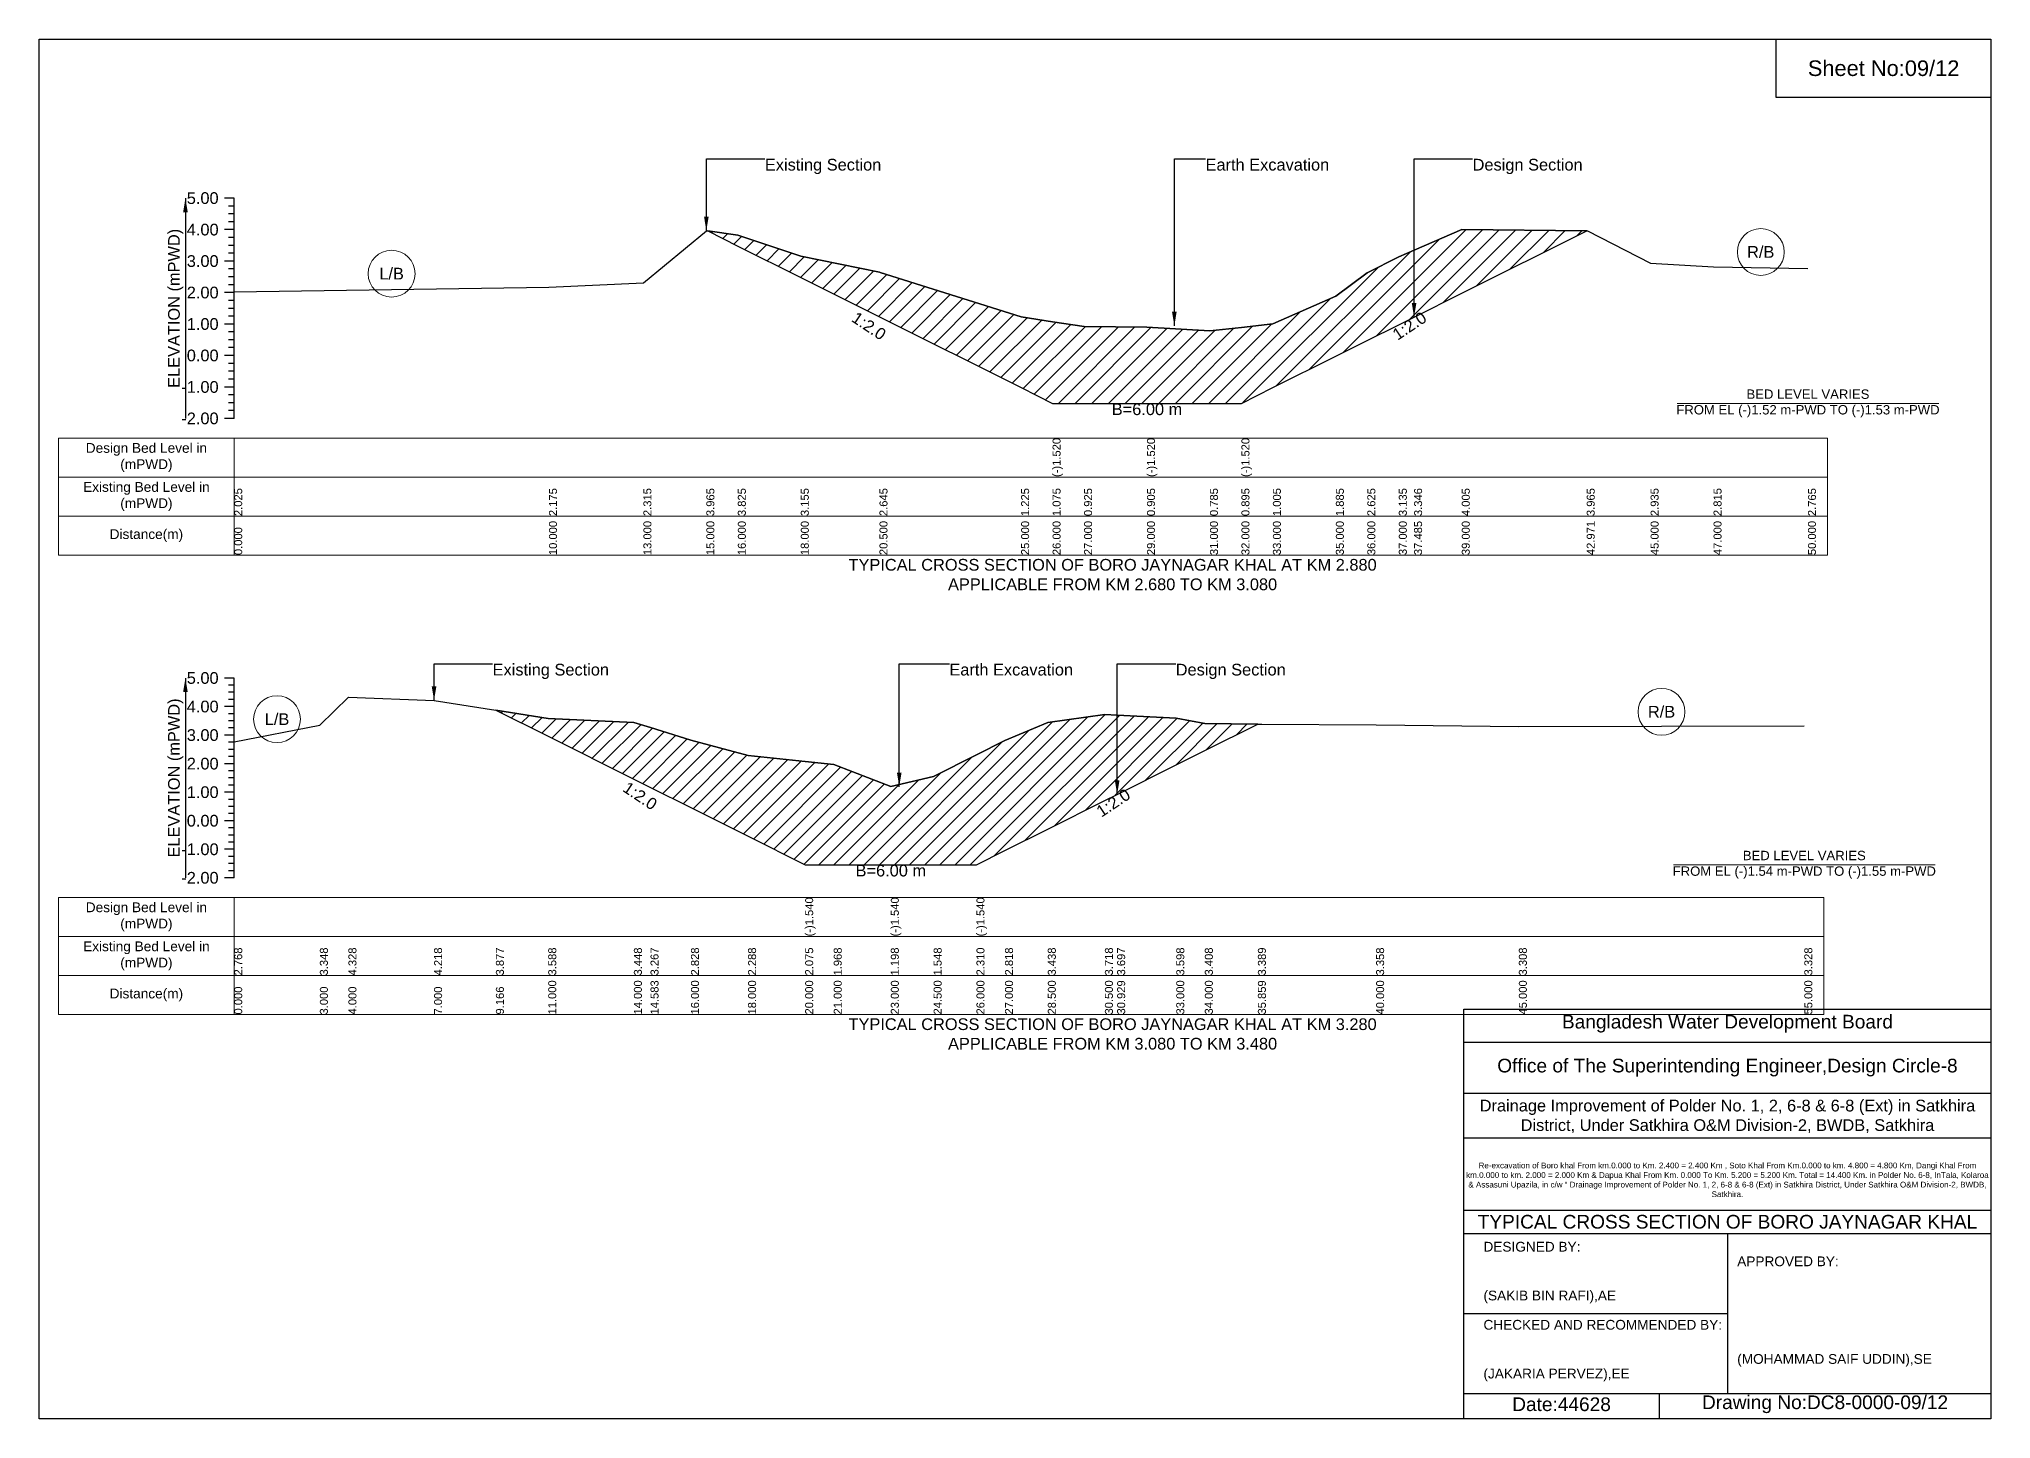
# Model space of a CAD drawing. Header units: inches. Extents: x 91000 to 268000, y -5656 to 20000.
# Drawn here: x 180000 to 188000, y -5656 to 0 of the extents above; entities that cross this region are included whole.
import ezdxf

# ---------------------------------------------------------------- set-up
doc = ezdxf.new("R2010")
doc.units = ezdxf.units.IN
doc.header["$LTSCALE"] = 7
doc.header["$MEASUREMENT"] = 0
for name, color, linetype, lineweight in [('Cross section Data Border', 7, 'Continuous', 9), ('Cross Section Labels', 7, 'Continuous', 9), ('Existing_Bed_Level for Xsection', 7, 'Continuous', 25)]:
    doc.layers.add(name, color=color, linetype=linetype, lineweight=lineweight)
doc.styles.get("Standard").update_dxf_attribs({"font": 'arial.ttf'})
doc.dimstyles.get("Standard").update_dxf_attribs({"dimtxt": 0.18, "dimasz": 0.18, "dimexe": 0.18, "dimexo": 0.0625, "dimgap": 0.09, "dimtad": 0, "dimtih": 1, "dimtoh": 1, "dimdec": 4, "dimzin": 0, "dimdsep": 46, "dimtxsty": 'Standard', "dimcen": 0.09, "dimadec": 0, "dimazin": 0, "dimtfac": 1, "dimtdec": 4, "dimtofl": 0, "dimtmove": 0, "dimatfit": 3, "dimfxl": 1, "dimtolj": 1, "dimtzin": 0, "dimarcsym": 0})

msp = doc.modelspace()

# ---------------------------------------------------------------- hatches: boundary and pattern name
at = {"layer": 'Existing_Bed_Level for Xsection'}
h = msp.add_hatch(dxfattribs=at)
h.set_pattern_fill('ANSI31', color=256, scale=387, style=0)
h.paths.add_polyline_path([(182740.4, -786.5), (182864, -848.3), (183122, -977.3), (183444.5, -1138.6), (183447.2, -1139.9), (184025, -1428.8), (184154, -1493.3), (184283, -1493.3), (184541, -1493.3), (184799, -1493.3), (184928, -1493.3), (185057, -1428.8), (185315, -1299.8), (185444, -1235.3), (185573, -1170.8), (185635.6, -1139.5), (185831, -1041.8), (186343.2, -785.7), (185831, -780.6), (185635.6, -865.6), (185573, -892.8), (185444, -958.6), (185315, -1054.1), (185057, -1167.6), (184928, -1181.8), (184799, -1196), (184541, -1180.5), (184283, -1177.9), (184154, -1158.6), (184025, -1139.2), (183447.2, -956.9), (183444.5, -956.1), (183122, -890.3), (182864, -803.8)])
h = msp.add_hatch(dxfattribs=at)
h.set_pattern_fill('ANSI31', color=256, scale=351, style=0)
h.paths.add_polyline_path([(181872.5, -2750.6), (182087, -2857.8), (182438, -3033.3), (182506.2, -3067.5), (182672, -3150.3), (182906, -3267.3), (183140, -3384.3), (183257, -3384.3), (183491, -3384.3), (183666.5, -3384.3), (183842, -3384.3), (183959, -3325.8), (184134.5, -3238.1), (184368.5, -3121.1), (184418.7, -3096), (184661, -2974.8), (184778, -2916.3), (184995.5, -2807.6), (184778, -2805.4), (184661, -2783.2), (184418.7, -2771.6), (184368.5, -2769.2), (184134.5, -2801.9), (183959, -2874.5), (183842, -2933.9), (183666.5, -3023.1), (183491, -3064), (183257, -2973.9), (183140, -2961.4), (182906, -2936.5), (182672, -2873.3), (182506.2, -2821.9), (182438, -2800.8), (182087, -2784.4)])

# ---------------------------------------------------------------- linework, layer by layer
for points in [[(180000, 0), (188000, 0), (188000, -5656), (180000, -5656)], [(187120, 0), (188000, 0), (188000, -240), (187120, -240)]]:
    msp.add_lwpolyline(points, close=True)
for points in [[(185840, -5656), (185840, -3976), (188000, -3976)], [(185840, -4112), (188000, -4112)], [(185840, -4320), (188000, -4320)], [(185840, -4504), (188000, -4504)], [(185840, -4800), (188000, -4800)], [(185840, -4896), (188000, -4896)], [(186920, -4896), (186920, -5552)], [(185840, -5224), (186920, -5224)], [(185840, -5552), (188000, -5552)], [(186640, -5552), (186640, -5656)]]:
    msp.add_lwpolyline(points)
at = {"layer": 'Cross section Data Border'}
for points in [[(180080, -1635.3), (187330, -1635.3), (187330, -2115.3), (180080, -2115.3)], [(180080, -3518.2), (187315, -3518.2), (187315, -3998.2), (180080, -3998.2)]]:
    msp.add_lwpolyline(points, close=True, dxfattribs=at)
for points in [[(180800, -1635.3), (180800, -2115.3)], [(180080, -1795.3), (187330, -1795.3)], [(180080, -1955.3), (187330, -1955.3)], [(180800, -3518.2), (180800, -3998.2)], [(180080, -3678.2), (187315, -3678.2)], [(180080, -3838.2), (187315, -3838.2)]]:
    msp.add_lwpolyline(points, dxfattribs=at)
at = {"layer": 'Cross Section Labels'}
for points in [[(186714.2, -1493.3), (187785.8, -1493.3)], [(186699.2, -3384.3), (187770.8, -3384.3)]]:
    msp.add_lwpolyline(points, dxfattribs=at)
for centre in [(187056.5, -872.9), (181445, -961.9), (180975.5, -2787.9), (186650, -2757.5)]:
    msp.add_circle(centre, 96, dxfattribs=at)
at = {"layer": 'Existing_Bed_Level for Xsection'}
for points in [[(180800, -652.3), (180760, -652.3)], [(180800, -684.5), (180776, -684.5)], [(180800, -716.8), (180776, -716.8)], [(180800, -1555.3), (180800, -1426.3), (180800, -1297.3), (180800, -1168.3), (180800, -1039.3), (180800, -910.3), (180800, -781.3), (180800, -652.3)], [(180800, -781.3), (180760, -781.3)], [(180800, -749), (180776, -749)], [(180800, -1036), (182090, -1016.7), (182477, -998.6), (182735, -785.8), (182740.4, -786.5), (182864, -803.8), (183122, -890.3), (183444.5, -956.1), (183447.2, -956.9), (184025, -1139.2), (184154, -1158.6), (184154, -1158.6), (184283, -1177.9), (184541, -1180.5), (184541, -1180.5), (184799, -1196), (184928, -1181.8), (184928, -1181.8), (185057, -1167.6), (185315, -1054.1), (185444, -958.6), (185573, -892.8), (185635.6, -865.6), (185831, -780.6), (186343.2, -785.7), (186347, -785.8), (186605, -918.6), (186863, -934.1), (187250, -940.6)], [(180800, -813.5), (180776, -813.5)], [(180800, -845.8), (180776, -845.8)], [(180800, -878), (180776, -878)], [(180800, -910.3), (180760, -910.3)], [(180800, -942.5), (180776, -942.5)], [(180800, -1039.3), (180760, -1039.3)], [(180800, -974.8), (180776, -974.8)], [(180800, -1007), (180776, -1007)], [(180800, -1071.5), (180776, -1071.5)], [(180800, -1103.8), (180776, -1103.8)], [(180800, -1168.3), (180760, -1168.3)], [(180800, -1136), (180776, -1136)], [(180800, -1200.5), (180776, -1200.5)], [(180800, -1232.8), (180776, -1232.8)], [(180800, -1265), (180776, -1265)], [(180800, -1297.3), (180760, -1297.3)], [(180800, -1329.5), (180776, -1329.5)], [(180800, -1426.3), (180760, -1426.3)], [(180800, -1361.8), (180776, -1361.8)], [(180800, -1394), (180776, -1394)], [(180800, -1458.5), (180776, -1458.5)], [(180800, -1490.8), (180776, -1490.8)], [(180800, -1555.3), (180760, -1555.3)], [(180800, -1523), (180776, -1523)], [(180800, -2619.2), (180760, -2619.2)], [(180800, -3438.2), (180800, -3321.2), (180800, -3204.2), (180800, -3087.2), (180800, -2970.2), (180800, -2853.2), (180800, -2736.2), (180800, -2619.2)], [(180800, -2648.4), (180776, -2648.4)], [(180800, -2677.7), (180776, -2677.7)], [(180800, -2706.9), (180776, -2706.9)], [(180800, -2880.3), (181151, -2812.4), (181268, -2697.8), (181619, -2710.7), (181872.5, -2750.6), (182087, -2784.4), (182438, -2800.8), (182506.2, -2821.9), (182672, -2873.3), (182906, -2936.5), (183140, -2961.4), (183140, -2961.4), (183257, -2973.9), (183491, -3064), (183491, -3064), (183666.5, -3023.1), (183842, -2933.9), (183842, -2933.9), (183959, -2874.5), (184134.5, -2801.9), (184368.5, -2769.2), (184418.7, -2771.6), (184661, -2783.2), (184778, -2805.4), (184995.5, -2807.6), (185012, -2807.8), (185480, -2811.3), (186065, -2817.1), (187235, -2814.8)], [(180800, -2736.2), (180760, -2736.2)], [(180800, -2765.4), (180776, -2765.4)], [(180800, -2794.7), (180776, -2794.7)], [(180800, -2853.2), (180760, -2853.2)], [(180800, -2823.9), (180776, -2823.9)], [(180800, -2882.4), (180776, -2882.4)], [(180800, -2911.7), (180776, -2911.7)], [(180800, -2940.9), (180776, -2940.9)], [(180800, -2970.2), (180760, -2970.2)], [(180800, -2999.4), (180776, -2999.4)], [(180800, -3028.7), (180776, -3028.7)], [(180800, -3087.2), (180760, -3087.2)], [(180800, -3057.9), (180776, -3057.9)], [(180800, -3116.4), (180776, -3116.4)], [(180800, -3145.7), (180776, -3145.7)], [(180800, -3174.9), (180776, -3174.9)], [(180800, -3204.2), (180760, -3204.2)], [(180800, -3233.4), (180776, -3233.4)], [(180800, -3262.7), (180776, -3262.7)], [(180800, -3321.2), (180760, -3321.2)], [(180800, -3291.9), (180776, -3291.9)], [(180800, -3350.4), (180776, -3350.4)], [(180800, -3438.2), (180760, -3438.2)], [(180800, -3379.7), (180776, -3379.7)], [(180800, -3408.9), (180776, -3408.9)]]:
    msp.add_lwpolyline(points, dxfattribs=at)
for points in [[(182740.4, -786.5), (182740.4, -786.5), (182864, -848.3), (183122, -977.3), (183444.5, -1138.6), (183447.2, -1139.9), (184025, -1428.8), (184154, -1493.3), (184154, -1493.3), (184283, -1493.3), (184541, -1493.3), (184541, -1493.3), (184799, -1493.3), (184928, -1493.3), (184928, -1493.3), (185057, -1428.8), (185315, -1299.8), (185444, -1235.3), (185573, -1170.8), (185635.6, -1139.5), (185831, -1041.8), (186343.2, -785.7), (186343.2, -785.7), (186343.2, -785.7), (185831, -780.6), (185635.6, -865.6), (185573, -892.8), (185444, -958.6), (185315, -1054.1), (185057, -1167.6), (184928, -1181.8), (184928, -1181.8), (184799, -1196), (184541, -1180.5), (184541, -1180.5), (184283, -1177.9), (184154, -1158.6), (184154, -1158.6), (184025, -1139.2), (183447.2, -956.9), (183444.5, -956.1), (183122, -890.3), (182864, -803.8), (182740.4, -786.5)], [(181872.5, -2750.6), (182087, -2857.8), (182438, -3033.3), (182506.2, -3067.5), (182672, -3150.3), (182906, -3267.3), (183140, -3384.3), (183140, -3384.3), (183257, -3384.3), (183491, -3384.3), (183491, -3384.3), (183666.5, -3384.3), (183842, -3384.3), (183842, -3384.3), (183959, -3325.8), (184134.5, -3238.1), (184368.5, -3121.1), (184418.7, -3096), (184661, -2974.8), (184778, -2916.3), (184995.5, -2807.6), (184778, -2805.4), (184661, -2783.2), (184418.7, -2771.6), (184368.5, -2769.2), (184134.5, -2801.9), (183959, -2874.5), (183842, -2933.9), (183842, -2933.9), (183666.5, -3023.1), (183491, -3064), (183491, -3064), (183257, -2973.9), (183140, -2961.4), (183140, -2961.4), (182906, -2936.5), (182672, -2873.3), (182506.2, -2821.9), (182438, -2800.8), (182087, -2784.4)]]:
    msp.add_lwpolyline(points, close=True, dxfattribs=at)

# ---------------------------------------------------------------- texts
at = {"attachment_point": 5}
for s, insert, char_height in [('Sheet No:09/12', (187560, -120), 64), ('Bangladesh Water Development Board', (186920, -4036), 56), ('Office of The Superintending Engineer,Design Circle-8', (186920, -4216), 56)]:
    msp.add_mtext(s, dxfattribs=dict(at, insert=insert, char_height=char_height))
for s, insert, char_height, width, attachment_point in [('Drainage Improvement of Polder No. 1, 2, 6-8 & 6-8 (Ext) in Satkhira District, Under Satkhira O&M Division-2, BWDB, Satkhira', (186920, -4416), 48, 2240, 5), ('Re-excavation of Boro khal From km.0.000 to Km. 2.400 = 2.400 Km , Soto Khal From Km.0.000 to km. 4.800 = 4.800 Km, Dangi Khal From km.0.000 to km. 2.000 = 2.000 Km & Dapua Khal From Km. 0.000 To Km. 5.200 = 5.200 Km. Total = 14.400 Km. in Polder No. 6-8, InTala, Kolaroa & Assasuni Upazila, in c/w “ Drainage Improvement of Polder No. 1, 2, 6-8 & 6-8 (Ext) in Satkhira District, Under Satkhira O&M Division-2, BWDB, Satkhira.', (186920, -4676), 23.565, 2160, 5), ('TYPICAL CROSS SECTION OF BORO JAYNAGAR KHAL', (186920, -4848), 56, 2240, 5), ('DESIGNED BY:^J^J^J(SAKIB BIN RAFI),AE', (185920, -5056), 40, 1120, 4), ('APPROVED BY:^J^J^J^J^J^J(MOHAMMAD SAIF UDDIN),SE', (186960, -5216), 40, 1120, 4), ('CHECKED AND RECOMMENDED BY:^J^J^J(JAKARIA PERVEZ),EE', (185920, -5376), 40, 1120, 4), ('Date:44628', (186240, -5596), 56, 1120, 5), ('Drawing No:DC8-0000-09/12', (187320, -5596), 56, 1760, 5)]:
    msp.add_mtext(s, dxfattribs=dict(insert=insert, char_height=char_height, width=width, attachment_point=attachment_point))
at = {"layer": 'Cross section Data Border', "char_height": 40, "width": 640, "attachment_point": 5}
for s, insert in [('Design Bed Level in (mPWD)', (180440, -1715.3)), ('Existing Bed Level in (mPWD)', (180440, -1875.3)), ('Distance(m)', (180440, -2035.3)), ('Design Bed Level in (mPWD)', (180440, -3598.2)), ('Existing Bed Level in (mPWD)', (180440, -3758.2)), ('Distance(m)', (180440, -3918.2))]:
    msp.add_mtext(s, dxfattribs=dict(at, insert=insert))
at = {"layer": 'Cross Section Labels'}
for s, insert, char_height, attachment_point in [('Existing Section', (182975, -491), 48, 1), ('Earth Excavation', (184781, -491), 48, 1), ('Design Section', (185875.6, -491), 48, 1), ('R/B', (187056.5, -872.9), 48, 5), ('L/B', (181445, -961.9), 48, 5), ('BED LEVEL VARIES ^JFROM EL (-)1.52 m-PWD TO (-)1.53 m-PWD', (187250, -1493.3), 38.4, 5), ('B=6.00 m', (184541, -1493.3), 48, 2), ('TYPICAL CROSS SECTION OF BORO JAYNAGAR KHAL AT KM 2.880^JAPPLICABLE FROM KM 2.680 TO KM 3.080', (184400, -2195.3), 48, 5), ('Existing Section', (181859, -2560.7), 48, 1), ('Earth Excavation', (183731, -2560.7), 48, 1), ('Design Section', (184658.7, -2560.7), 48, 1), ('L/B', (180975.5, -2787.9), 48, 5), ('R/B', (186650, -2757.5), 48, 5), ('BED LEVEL VARIES ^JFROM EL (-)1.54 m-PWD TO (-)1.55 m-PWD', (187235, -3384.3), 38.4, 5), ('B=6.00 m', (183491, -3384.3), 48, 2), ('TYPICAL CROSS SECTION OF BORO JAYNAGAR KHAL AT KM 3.280^JAPPLICABLE FROM KM 3.080 TO KM 3.480', (184400, -4078.2), 48, 5)]:
    msp.add_mtext(s, dxfattribs=dict(at, insert=insert, char_height=char_height, attachment_point=attachment_point))
at = {"layer": 'Cross Section Labels', "char_height": 48, "attachment_point": 2}
for insert, rotation in [((185603.4, -1155.7), 33.69007), ((183414.9, -1156.1), 326.30993), ((182477, -3082.1), 326.30993), ((184389.5, -3110.6), 33.69007)]:
    msp.add_mtext('1:2.0', dxfattribs=dict(at, insert=insert, rotation=rotation))
at = {"layer": 'Existing_Bed_Level for Xsection', "char_height": 48, "attachment_point": 6}
for s, insert in [('5.00', (180736, -652.3)), ('4.00', (180736, -781.3)), ('3.00', (180736, -910.3)), ('2.00', (180736, -1039.3)), ('1.00', (180736, -1168.3)), ('0.00', (180736, -1297.3)), ('-1.00', (180736, -1426.3)), ('-2.00', (180736, -1555.3)), ('5.00', (180736, -2619.2)), ('4.00', (180736, -2736.2)), ('3.00', (180736, -2853.2)), ('2.00', (180736, -2970.2)), ('1.00', (180736, -3087.2)), ('0.00', (180736, -3204.2)), ('-1.00', (180736, -3321.2)), ('-2.00', (180736, -3438.2))]:
    msp.add_mtext(s, dxfattribs=dict(at, insert=insert))
at = {"layer": 'Existing_Bed_Level for Xsection', "rotation": 90}
for s, insert, char_height, attachment_point in [('ELEVATION (mPWD)', (180560, -1103.8), 48, 5), ('(-)1.520', (184154, -1795.3), 32.8, 1), ('(-)1.520', (184541, -1795.3), 32.8, 1), ('(-)1.520', (184928, -1795.3), 32.8, 1), ('2.025', (180800, -1955.3), 32.8, 1), ('2.175', (182090, -1955.3), 32.8, 1), ('2.315', (182477, -1955.3), 32.8, 1), ('3.965', (182735, -1955.3), 32.8, 1), ('3.825', (182864, -1955.3), 32.8, 1), ('3.155', (183122, -1955.3), 32.8, 1), ('2.645', (183444.5, -1955.3), 32.8, 1), ('1.225', (184025, -1955.3), 32.8, 1), ('1.075', (184154, -1955.3), 32.8, 1), ('0.925', (184283, -1955.3), 32.8, 1), ('0.905', (184541, -1955.3), 32.8, 1), ('0.785', (184799, -1955.3), 32.8, 1), ('0.895', (184928, -1955.3), 32.8, 1), ('1.005', (185057, -1955.3), 32.8, 1), ('1.885', (185315, -1955.3), 32.8, 1), ('2.625', (185444, -1955.3), 32.8, 1), ('3.135', (185573, -1955.3), 32.8, 1), ('3.346', (185635.6, -1955.3), 32.8, 1), ('4.005', (185831, -1955.3), 32.8, 1), ('3.965', (186343.2, -1955.3), 32.8, 1), ('2.935', (186605, -1955.3), 32.8, 1), ('2.815', (186863, -1955.3), 32.8, 1), ('2.765', (187250, -1955.3), 32.8, 1), ('10.000', (182090, -2115.3), 32.8, 1), ('13.000', (182477, -2115.3), 32.8, 1), ('15.000', (182735, -2115.3), 32.8, 1), ('16.000', (182864, -2115.3), 32.8, 1), ('18.000', (183122, -2115.3), 32.8, 1), ('20.500', (183444.5, -2115.3), 32.8, 1), ('25.000', (184025, -2115.3), 32.8, 1), ('26.000', (184154, -2115.3), 32.8, 1), ('27.000', (184283, -2115.3), 32.8, 1), ('29.000', (184541, -2115.3), 32.8, 1), ('31.000', (184799, -2115.3), 32.8, 1), ('32.000', (184928, -2115.3), 32.8, 1), ('33.000', (185057, -2115.3), 32.8, 1), ('35.000', (185315, -2115.3), 32.8, 1), ('36.000', (185444, -2115.3), 32.8, 1), ('37.000', (185573, -2115.3), 32.8, 1), ('37.485', (185635.6, -2115.3), 32.8, 1), ('39.000', (185831, -2115.3), 32.8, 1), ('42.971', (186343.2, -2115.3), 32.8, 1), ('45.000', (186605, -2115.3), 32.8, 1), ('47.000', (186863, -2115.3), 32.8, 1), ('50.000', (187250, -2115.3), 32.8, 1), ('0.000', (180800, -2115.3), 32.8, 1), ('ELEVATION (mPWD)', (180560, -3028.7), 48, 5), ('(-)1.540', (183140, -3678.2), 32.8, 1), ('(-)1.540', (183491, -3678.2), 32.8, 1), ('(-)1.540', (183842, -3678.2), 32.8, 1), ('2.768', (180800, -3838.2), 32.8, 1), ('3.348', (181151, -3838.2), 32.8, 1), ('4.328', (181268, -3838.2), 32.8, 1), ('4.218', (181619, -3838.2), 32.8, 1), ('3.877', (181872.5, -3838.2), 32.8, 1), ('3.588', (182087, -3838.2), 32.8, 1), ('3.448', (182438, -3838.2), 32.8, 1), ('3.267', (182506.2, -3838.2), 32.8, 1), ('2.828', (182672, -3838.2), 32.8, 1), ('2.288', (182906, -3838.2), 32.8, 1), ('2.075', (183140, -3838.2), 32.8, 1), ('1.968', (183257, -3838.2), 32.8, 1), ('1.198', (183491, -3838.2), 32.8, 1), ('1.548', (183666.5, -3838.2), 32.8, 1), ('2.310', (183842, -3838.2), 32.8, 1), ('2.818', (183959, -3838.2), 32.8, 1), ('3.438', (184134.5, -3838.2), 32.8, 1), ('3.718', (184368.5, -3838.2), 32.8, 1), ('3.697', (184418.7, -3838.2), 32.8, 1), ('3.598', (184661, -3838.2), 32.8, 1), ('3.408', (184778, -3838.2), 32.8, 1), ('3.389', (184995.5, -3838.2), 32.8, 1), ('3.358', (185480, -3838.2), 32.8, 1), ('3.308', (186065, -3838.2), 32.8, 1), ('3.328', (187235, -3838.2), 32.8, 1), ('0.000', (180800, -3998.2), 32.8, 1), ('3.000', (181151, -3998.2), 32.8, 1), ('4.000', (181268, -3998.2), 32.8, 1), ('7.000', (181619, -3998.2), 32.8, 1), ('9.166', (181872.5, -3998.2), 32.8, 1), ('11.000', (182087, -3998.2), 32.8, 1), ('14.000', (182438, -3998.2), 32.8, 1), ('14.583', (182506.2, -3998.2), 32.8, 1), ('16.000', (182672, -3998.2), 32.8, 1), ('18.000', (182906, -3998.2), 32.8, 1), ('20.000', (183140, -3998.2), 32.8, 1), ('21.000', (183257, -3998.2), 32.8, 1), ('23.000', (183491, -3998.2), 32.8, 1), ('24.500', (183666.5, -3998.2), 32.8, 1), ('26.000', (183842, -3998.2), 32.8, 1), ('27.000', (183959, -3998.2), 32.8, 1), ('28.500', (184134.5, -3998.2), 32.8, 1), ('30.500', (184368.5, -3998.2), 32.8, 1), ('30.929', (184418.7, -3998.2), 32.8, 1), ('33.000', (184661, -3998.2), 32.8, 1), ('34.000', (184778, -3998.2), 32.8, 1), ('35.859', (184995.5, -3998.2), 32.8, 1), ('40.000', (185480, -3998.2), 32.8, 1), ('45.000', (186065, -3998.2), 32.8, 1), ('55.000', (187235, -3998.2), 32.8, 1)]:
    msp.add_mtext(s, dxfattribs=dict(at, insert=insert, char_height=char_height, attachment_point=attachment_point))

# ---------------------------------------------------------------- leaders
at = {"layer": 'Cross Section Labels', "annotation_type": 0, "has_hookline": 1, "hookline_direction": 0}
for points, text_width in [([(182735, -785.8), (182735, -491), (182974.9, -491)], 467.2), ([(184653.1, -1175.5), (184653.1, -491), (184780.9, -491)], 497), ([(185635.6, -1139.5), (185635.6, -491), (185875.5, -491)], 441.2), ([(181619, -2710.7), (181619, -2560.7), (181858.9, -2560.7)], 467.2), ([(183525.6, -3064.6), (183525.6, -2560.7), (183730.9, -2560.7)], 497), ([(184418.7, -3096), (184418.7, -2560.7), (184658.7, -2560.7)], 441.2)]:
    msp.add_leader(points, dimstyle='Standard', override={"dimasz": 57.6}, dxfattribs=dict(at, text_width=text_width))
at = {"layer": 'Existing_Bed_Level for Xsection'}
for points in [[(180600, -652.3), (180600, -1555.3)], [(180600, -2619.2), (180600, -3438.2)]]:
    msp.add_leader(points, dimstyle='Standard', override={"dimasz": 57.6}, dxfattribs=at)

doc.saveas('drawing.dxf')
